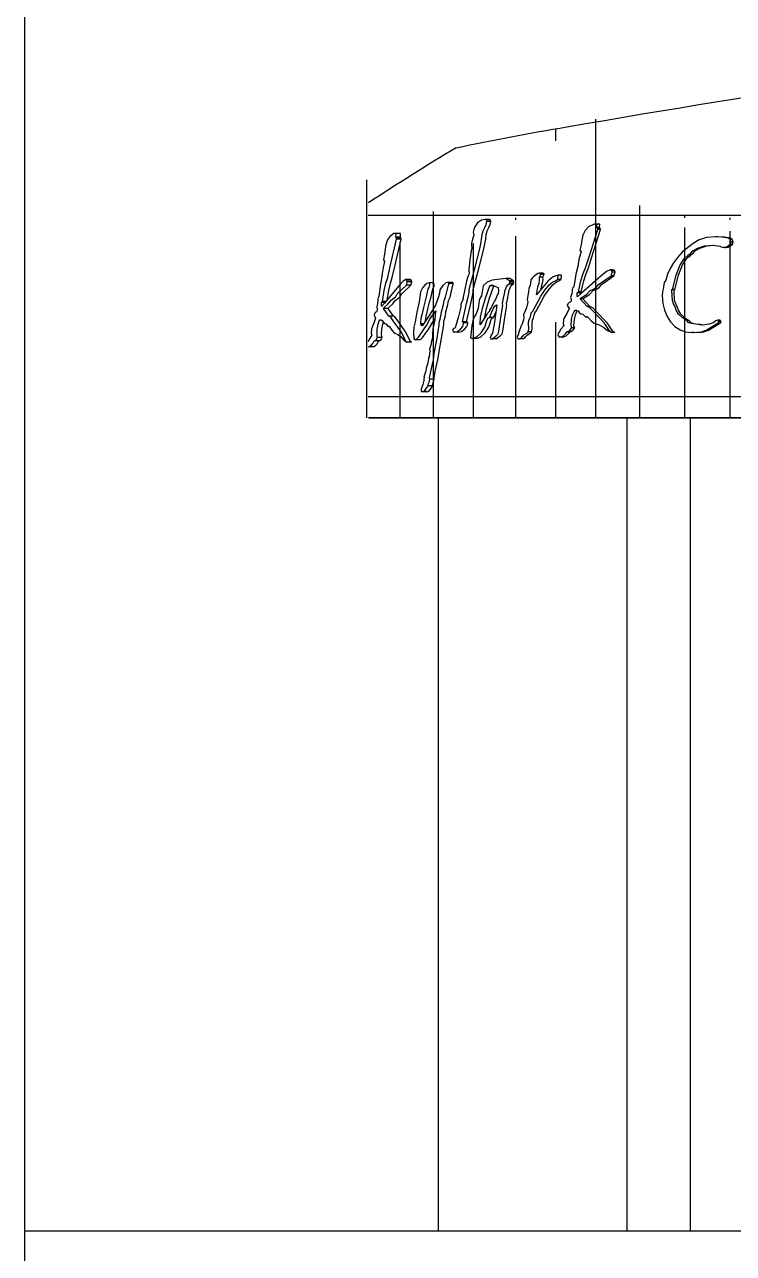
# Model space of a CAD drawing. Header units: centimetres. Extents: x -678439 to 71514, y -426864 to 8594.
# Drawn here: x 59652.6 to 59870.5, y 6673.2 to 7050.9 of the extents above; entities that cross this region are included whole.
import ezdxf

# ---------------------------------------------------------------- set-up
doc = ezdxf.new("R2010")
doc.units = ezdxf.units.CM
doc.header["$LTSCALE"] = 0.01
doc.header["$MEASUREMENT"] = 0
doc.layers.get('0').update_dxf_attribs({"lineweight": 0})
for name, color, linetype in [('V-0_Elevation_015', 103, 'Continuous'), ('V-0_Hatch', 16, 'Continuous'), ('V-2_Column', 160, 'Continuous'), ('V-2_Wall', 4, 'Continuous')]:
    doc.layers.add(name, color=color, linetype=linetype)

# ---------------------------------------------------------------- blocks, each defined once
blk = doc.blocks.new('SC Mall Cross Section$0$Skylark Cafe')
for p, q in [((-1.458, 0.859), (-1.467, 0.837)), ((-1.433, 0.895), (-1.458, 0.859)), ((-1.399, 0.917), (-1.433, 0.895)), ((-1.368, 0.924), (-1.399, 0.917)), ((-1.385, 0.826), (-1.373, 0.854)), ((-1.373, 0.854), (-1.36, 0.88)), ((-1.358, 0.919), (-1.368, 0.924)), ((-1.333, 0.924), (-1.368, 0.924)), ((-1.36, 0.88), (-1.354, 0.905)), ((-1.354, 0.905), (-1.358, 0.919)), ((-1.323, 0.919), (-1.358, 0.919)), ((-1.333, 0.924), (-1.354, 0.919)), ((-1.32, 0.905), (-1.354, 0.905)), ((-1.351, 0.826), (-1.338, 0.854)), ((-1.338, 0.854), (-1.325, 0.88)), ((-1.323, 0.919), (-1.333, 0.924)), ((-1.325, 0.88), (-1.32, 0.905)), ((-1.32, 0.905), (-1.323, 0.919)), ((-0.487, 0.86), (-0.516, 0.83)), ((-0.439, 0.884), (-0.487, 0.86)), ((-0.414, 0.884), (-0.439, 0.884)), ((-0.417, 0.854), (-0.414, 0.884)), ((-0.411, 0.848), (-0.417, 0.854)), ((-0.392, 0.854), (-0.417, 0.854)), ((-0.389, 0.884), (-0.414, 0.884)), ((-0.408, 0.837), (-0.411, 0.848)), ((-0.386, 0.848), (-0.411, 0.848)), ((-0.392, 0.854), (-0.389, 0.884)), ((-0.386, 0.848), (-0.392, 0.854)), ((-0.383, 0.837), (-0.386, 0.848)), ((-2.204, 0.748), (-2.218, 0.707)), ((-2.183, 0.779), (-2.204, 0.748)), ((-2.148, 0.803), (-2.183, 0.779)), ((-2.18, 0.523), (-2.125, 0.756)), ((-2.129, 0.803), (-2.148, 0.803)), ((-2.141, 0.523), (-2.086, 0.756)), ((-2.132, 0.773), (-2.129, 0.803)), ((-2.127, 0.767), (-2.132, 0.773)), ((-2.093, 0.773), (-2.132, 0.773)), ((-2.091, 0.803), (-2.129, 0.803)), ((-2.125, 0.756), (-2.127, 0.767)), ((-2.088, 0.767), (-2.127, 0.767)), ((-2.086, 0.756), (-2.125, 0.756)), ((-2.093, 0.773), (-2.091, 0.803)), ((-2.088, 0.767), (-2.093, 0.773)), ((-2.086, 0.756), (-2.088, 0.767)), ((-1.478, 0.756), (-1.486, 0.717)), ((-1.467, 0.789), (-1.478, 0.756)), ((-1.467, 0.837), (-1.47, 0.814)), ((-1.47, 0.814), (-1.467, 0.789)), ((-1.406, 0.716), (-1.399, 0.756)), ((-1.399, 0.756), (-1.394, 0.795)), ((-1.394, 0.795), (-1.385, 0.826)), ((-1.371, 0.716), (-1.364, 0.756)), ((-1.364, 0.756), (-1.359, 0.795)), ((-1.359, 0.795), (-1.351, 0.826)), ((-0.534, 0.789), (-0.546, 0.733)), ((-0.516, 0.83), (-0.534, 0.789)), ((-0.482, 0.605), (-0.408, 0.837)), ((-0.457, 0.605), (-0.383, 0.837)), ((-0.383, 0.837), (-0.408, 0.837)), ((0.459, 0.748), (0.406, 0.717)), ((0.521, 0.768), (0.459, 0.748)), ((0.599, 0.775), (0.521, 0.768)), ((0.618, 0.775), (0.599, 0.775)), ((0.653, 0.773), (0.599, 0.775)), ((0.618, 0.775), (0.614, 0.774)), ((0.672, 0.773), (0.618, 0.775)), ((0.655, 0.773), (0.653, 0.773)), ((0.705, 0.763), (0.655, 0.773)), ((0.672, 0.773), (0.655, 0.773)), ((0.674, 0.773), (0.672, 0.773)), ((0.725, 0.763), (0.674, 0.773)), ((0.722, 0.751), (0.705, 0.763)), ((0.728, 0.731), (0.722, 0.751)), ((0.741, 0.751), (0.722, 0.751)), ((0.741, 0.751), (0.725, 0.763)), ((0.748, 0.731), (0.741, 0.751)), ((-2.226, 0.64), (-2.23, 0.614)), ((-2.218, 0.707), (-2.226, 0.651)), ((-2.226, 0.651), (-2.226, 0.64)), ((-1.489, 0.655), (-1.501, 0.575)), ((-1.482, 0.676), (-1.489, 0.655)), ((-1.486, 0.717), (-1.486, 0.707)), ((-1.486, 0.707), (-1.482, 0.676)), ((-1.453, 0.516), (-1.418, 0.66)), ((-1.419, 0.516), (-1.384, 0.66)), ((-1.418, 0.66), (-1.406, 0.716)), ((-1.384, 0.66), (-1.371, 0.716)), ((-0.55, 0.646), (-0.566, 0.594)), ((-0.551, 0.695), (-0.56, 0.662)), ((-0.56, 0.662), (-0.55, 0.646)), ((-0.546, 0.721), (-0.551, 0.695)), ((-0.546, 0.733), (-0.546, 0.721)), ((0.314, 0.643), (0.274, 0.599)), ((0.358, 0.682), (0.314, 0.643)), ((0.406, 0.717), (0.358, 0.682)), ((0.368, 0.622), (0.385, 0.632)), ((0.385, 0.632), (0.403, 0.655)), ((0.387, 0.622), (0.405, 0.632)), ((0.403, 0.655), (0.445, 0.679)), ((0.405, 0.632), (0.423, 0.655)), ((0.423, 0.655), (0.464, 0.679)), ((0.445, 0.679), (0.504, 0.697)), ((0.464, 0.679), (0.524, 0.697)), ((0.504, 0.697), (0.577, 0.704)), ((0.524, 0.697), (0.584, 0.703)), ((0.577, 0.704), (0.636, 0.694)), ((0.636, 0.694), (0.656, 0.687)), ((0.656, 0.687), (0.669, 0.683)), ((0.669, 0.683), (0.687, 0.686)), ((0.688, 0.683), (0.669, 0.683)), ((0.681, 0.685), (0.688, 0.683)), ((0.687, 0.686), (0.706, 0.697)), ((0.688, 0.683), (0.706, 0.686)), ((0.706, 0.697), (0.722, 0.712)), ((0.706, 0.686), (0.726, 0.697)), ((0.722, 0.712), (0.728, 0.731)), ((0.742, 0.712), (0.722, 0.712)), ((0.726, 0.697), (0.742, 0.712)), ((0.748, 0.731), (0.728, 0.731)), ((0.742, 0.712), (0.748, 0.731)), ((-2.229, 0.564), (-2.241, 0.513)), ((-2.23, 0.614), (-2.236, 0.58)), ((-2.236, 0.58), (-2.229, 0.564)), ((-1.501, 0.575), (-1.509, 0.497)), ((-0.574, 0.534), (-0.595, 0.456)), ((-0.566, 0.594), (-0.575, 0.544)), ((-0.575, 0.544), (-0.574, 0.534)), ((-0.511, 0.511), (-0.482, 0.605)), ((-0.486, 0.511), (-0.457, 0.605)), ((0.239, 0.552), (0.21, 0.504)), ((0.274, 0.599), (0.239, 0.552)), ((0.262, 0.447), (0.297, 0.535)), ((0.281, 0.447), (0.316, 0.535)), ((0.297, 0.535), (0.329, 0.587)), ((0.316, 0.535), (0.349, 0.587)), ((0.329, 0.587), (0.342, 0.6)), ((0.342, 0.6), (0.353, 0.605)), ((0.349, 0.587), (0.362, 0.6)), ((0.353, 0.605), (0.355, 0.605)), ((0.355, 0.605), (0.368, 0.622)), ((0.375, 0.605), (0.355, 0.605)), ((0.362, 0.6), (0.373, 0.605)), ((0.375, 0.605), (0.387, 0.622)), ((-2.247, 0.453), (-2.263, 0.375)), ((-2.241, 0.513), (-2.248, 0.462)), ((-2.248, 0.462), (-2.247, 0.453)), ((-2.216, 0.38), (-2.201, 0.429)), ((-2.201, 0.429), (-2.18, 0.523)), ((-2.177, 0.38), (-2.162, 0.429)), ((-2.162, 0.429), (-2.141, 0.523)), ((-1.518, 0.437), (-1.529, 0.396)), ((-1.506, 0.458), (-1.518, 0.437)), ((-1.509, 0.497), (-1.506, 0.458)), ((-1.505, 0.325), (-1.453, 0.516)), ((-1.471, 0.325), (-1.419, 0.516)), ((-1.192, 0.42), (-1.308, 0.406)), ((-1.158, 0.42), (-1.192, 0.42)), ((-1.17, 0.406), (-1.192, 0.42)), ((-1.158, 0.42), (-1.186, 0.416)), ((-1.135, 0.406), (-1.158, 0.42)), ((-0.969, 0.423), (-0.978, 0.407)), ((-0.957, 0.433), (-0.969, 0.423)), ((-0.931, 0.454), (-0.957, 0.433)), ((-0.92, 0.463), (-0.931, 0.454)), ((-0.907, 0.466), (-0.92, 0.463)), ((-0.899, 0.463), (-0.907, 0.466)), ((-0.877, 0.466), (-0.907, 0.466)), ((-0.906, 0.43), (-0.895, 0.452)), ((-0.905, 0.409), (-0.906, 0.43)), ((-0.877, 0.43), (-0.906, 0.43)), ((-0.895, 0.452), (-0.899, 0.463)), ((-0.869, 0.463), (-0.899, 0.463)), ((-0.865, 0.452), (-0.895, 0.452)), ((-0.877, 0.466), (-0.889, 0.463)), ((-0.869, 0.463), (-0.877, 0.466)), ((-0.877, 0.43), (-0.865, 0.452)), ((-0.875, 0.409), (-0.877, 0.43)), ((-0.865, 0.452), (-0.869, 0.463)), ((-0.789, 0.433), (-0.831, 0.398)), ((-0.747, 0.448), (-0.789, 0.433)), ((-0.751, 0.411), (-0.746, 0.43)), ((-0.746, 0.434), (-0.747, 0.448)), ((-0.717, 0.448), (-0.747, 0.448)), ((-0.746, 0.43), (-0.746, 0.434)), ((-0.722, 0.411), (-0.716, 0.43)), ((-0.716, 0.434), (-0.717, 0.448)), ((-0.716, 0.43), (-0.716, 0.434)), ((-0.595, 0.456), (-0.613, 0.347)), ((-0.551, 0.398), (-0.532, 0.461)), ((-0.382, 0.438), (-0.548, 0.291)), ((-0.532, 0.461), (-0.511, 0.511)), ((-0.527, 0.398), (-0.507, 0.461)), ((-0.507, 0.461), (-0.486, 0.511)), ((-0.401, 0.369), (-0.294, 0.443)), ((-0.333, 0.479), (-0.382, 0.438)), ((-0.376, 0.369), (-0.269, 0.443)), ((-0.302, 0.493), (-0.333, 0.479)), ((-0.289, 0.488), (-0.302, 0.493)), ((-0.277, 0.493), (-0.302, 0.493)), ((-0.294, 0.443), (-0.284, 0.473)), ((-0.269, 0.443), (-0.294, 0.443)), ((-0.284, 0.473), (-0.289, 0.488)), ((-0.264, 0.488), (-0.289, 0.488)), ((-0.259, 0.473), (-0.284, 0.473)), ((-0.277, 0.493), (-0.264, 0.488)), ((-0.269, 0.443), (-0.259, 0.473)), ((-0.259, 0.473), (-0.264, 0.488)), ((0.188, 0.456), (0.173, 0.406)), ((0.21, 0.504), (0.188, 0.456)), ((0.23, 0.325), (0.262, 0.447)), ((0.25, 0.325), (0.281, 0.447)), ((-2.263, 0.375), (-2.276, 0.266)), ((-2.246, 0.223), (-2.23, 0.317)), ((-2.23, 0.317), (-2.216, 0.38)), ((-2.106, 0.356), (-2.228, 0.209)), ((-2.206, 0.236), (-2.192, 0.317)), ((-2.192, 0.317), (-2.177, 0.38)), ((-2.12, 0.287), (-2.041, 0.362)), ((-2.07, 0.397), (-2.106, 0.356)), ((-2.081, 0.287), (-2.003, 0.362)), ((-2.047, 0.412), (-2.07, 0.397)), ((-2.037, 0.406), (-2.047, 0.412)), ((-2.008, 0.412), (-2.047, 0.412)), ((-2.041, 0.362), (-2.034, 0.392)), ((-2.003, 0.362), (-2.041, 0.362)), ((-2.034, 0.392), (-2.037, 0.406)), ((-1.999, 0.406), (-2.037, 0.406)), ((-1.995, 0.392), (-2.034, 0.392)), ((-2.008, 0.412), (-2.017, 0.406)), ((-1.999, 0.406), (-2.008, 0.412)), ((-2.003, 0.362), (-1.995, 0.392)), ((-1.995, 0.392), (-1.999, 0.406)), ((-1.904, 0.339), (-1.921, 0.306)), ((-1.885, 0.362), (-1.904, 0.339)), ((-1.866, 0.376), (-1.885, 0.362)), ((-1.846, 0.381), (-1.866, 0.376)), ((-1.861, 0.305), (-1.855, 0.329)), ((-1.855, 0.329), (-1.848, 0.343)), ((-1.848, 0.343), (-1.843, 0.355)), ((-1.844, 0.381), (-1.846, 0.381)), ((-1.841, 0.366), (-1.844, 0.381)), ((-1.806, 0.381), (-1.844, 0.381)), ((-1.843, 0.355), (-1.841, 0.366)), ((-1.822, 0.305), (-1.817, 0.329)), ((-1.817, 0.329), (-1.81, 0.343)), ((-1.81, 0.343), (-1.804, 0.355)), ((-1.803, 0.366), (-1.806, 0.381)), ((-1.804, 0.355), (-1.803, 0.366)), ((-1.757, 0.321), (-1.759, 0.293)), ((-1.729, 0.359), (-1.757, 0.322)), ((-1.757, 0.322), (-1.757, 0.321)), ((-1.706, 0.381), (-1.729, 0.359)), ((-1.708, 0.259), (-1.682, 0.361)), ((-1.69, 0.386), (-1.706, 0.381)), ((-1.683, 0.384), (-1.69, 0.386)), ((-1.652, 0.386), (-1.69, 0.386)), ((-1.679, 0.376), (-1.683, 0.384)), ((-1.644, 0.384), (-1.683, 0.384)), ((-1.682, 0.361), (-1.68, 0.371)), ((-1.68, 0.371), (-1.679, 0.376)), ((-1.641, 0.376), (-1.679, 0.376)), ((-1.667, 0.381), (-1.678, 0.371)), ((-1.669, 0.259), (-1.644, 0.361)), ((-1.652, 0.386), (-1.667, 0.381)), ((-1.644, 0.384), (-1.652, 0.386)), ((-1.641, 0.376), (-1.644, 0.384)), ((-1.644, 0.361), (-1.642, 0.371)), ((-1.642, 0.371), (-1.641, 0.376)), ((-1.529, 0.396), (-1.558, 0.259)), ((-1.505, 0.31), (-1.505, 0.325)), ((-1.471, 0.31), (-1.471, 0.325)), ((-1.385, 0.358), (-1.394, 0.306)), ((-1.352, 0.389), (-1.385, 0.358)), ((-1.366, 0.251), (-1.33, 0.356)), ((-1.308, 0.406), (-1.352, 0.389)), ((-1.332, 0.251), (-1.295, 0.356)), ((-1.33, 0.356), (-1.311, 0.364)), ((-1.295, 0.356), (-1.33, 0.356)), ((-1.311, 0.364), (-1.285, 0.354)), ((-1.295, 0.356), (-1.293, 0.357)), ((-1.285, 0.354), (-1.259, 0.341)), ((-1.259, 0.341), (-1.256, 0.312)), ((-1.205, 0.288), (-1.197, 0.321)), ((-1.197, 0.321), (-1.188, 0.347)), ((-1.188, 0.347), (-1.176, 0.364)), ((-1.176, 0.364), (-1.162, 0.374)), ((-1.162, 0.399), (-1.17, 0.406)), ((-1.17, 0.288), (-1.163, 0.321)), ((-1.163, 0.321), (-1.153, 0.347)), ((-1.159, 0.387), (-1.162, 0.399)), ((-1.127, 0.399), (-1.162, 0.399)), ((-1.162, 0.374), (-1.159, 0.387)), ((-1.127, 0.374), (-1.162, 0.374)), ((-1.124, 0.387), (-1.159, 0.387)), ((-1.153, 0.347), (-1.141, 0.364)), ((-1.141, 0.364), (-1.127, 0.374)), ((-1.127, 0.399), (-1.135, 0.406)), ((-1.124, 0.387), (-1.127, 0.399)), ((-1.127, 0.374), (-1.124, 0.387)), ((-0.995, 0.335), (-0.999, 0.305)), ((-0.986, 0.36), (-0.995, 0.335)), ((-0.978, 0.407), (-0.986, 0.36)), ((-0.831, 0.398), (-0.932, 0.28)), ((-0.932, 0.28), (-0.918, 0.348)), ((-0.918, 0.348), (-0.908, 0.378)), ((-0.908, 0.378), (-0.905, 0.409)), ((-0.894, 0.267), (-0.859, 0.319)), ((-0.892, 0.327), (-0.888, 0.348)), ((-0.888, 0.348), (-0.878, 0.378)), ((-0.878, 0.378), (-0.875, 0.409)), ((-0.865, 0.267), (-0.829, 0.319)), ((-0.859, 0.319), (-0.822, 0.364)), ((-0.829, 0.319), (-0.792, 0.364)), ((-0.822, 0.364), (-0.793, 0.387)), ((-0.793, 0.387), (-0.769, 0.399)), ((-0.792, 0.364), (-0.763, 0.387)), ((-0.769, 0.399), (-0.751, 0.411)), ((-0.763, 0.387), (-0.739, 0.399)), ((-0.722, 0.411), (-0.751, 0.411)), ((-0.739, 0.399), (-0.722, 0.411)), ((-0.623, 0.337), (-0.626, 0.325)), ((-0.626, 0.325), (-0.626, 0.312)), ((-0.613, 0.347), (-0.623, 0.337)), ((-0.573, 0.304), (-0.551, 0.398)), ((-0.548, 0.304), (-0.527, 0.398)), ((-0.504, 0.284), (-0.472, 0.316)), ((-0.479, 0.284), (-0.447, 0.316)), ((-0.472, 0.316), (-0.439, 0.331)), ((-0.447, 0.316), (-0.414, 0.331)), ((-0.439, 0.331), (-0.419, 0.346)), ((-0.419, 0.346), (-0.401, 0.369)), ((-0.414, 0.331), (-0.394, 0.346)), ((-0.394, 0.346), (-0.376, 0.369)), ((0.154, 0.342), (0.145, 0.308)), ((0.159, 0.386), (0.154, 0.349)), ((0.154, 0.349), (0.154, 0.342)), ((0.173, 0.406), (0.159, 0.386)), ((0.222, 0.322), (0.23, 0.325)), ((0.224, 0.318), (0.222, 0.322)), ((0.241, 0.322), (0.222, 0.322)), ((0.23, 0.232), (0.224, 0.318)), ((0.25, 0.325), (0.23, 0.325)), ((0.241, 0.322), (0.25, 0.325)), ((0.244, 0.318), (0.241, 0.322)), ((0.249, 0.232), (0.244, 0.318)), ((-2.285, 0.23), (-2.288, 0.207)), ((-2.283, 0.255), (-2.285, 0.244)), ((-2.285, 0.244), (-2.285, 0.23)), ((-2.276, 0.266), (-2.283, 0.255)), ((-2.255, 0.204), (-2.253, 0.215)), ((-2.253, 0.215), (-2.246, 0.223)), ((-2.223, 0.215), (-2.253, 0.215)), ((-2.248, 0.221), (-2.248, 0.215)), ((-2.217, 0.223), (-2.246, 0.223)), ((-2.196, 0.202), (-2.172, 0.234)), ((-2.172, 0.234), (-2.148, 0.25)), ((-2.157, 0.202), (-2.134, 0.234)), ((-2.148, 0.25), (-2.133, 0.265)), ((-2.134, 0.234), (-2.109, 0.25)), ((-2.133, 0.265), (-2.12, 0.287)), ((-2.109, 0.25), (-2.095, 0.265)), ((-2.095, 0.265), (-2.081, 0.287)), ((-1.933, 0.22), (-1.951, 0.132)), ((-1.921, 0.306), (-1.933, 0.22)), ((-1.894, 0.173), (-1.882, 0.218)), ((-1.882, 0.218), (-1.869, 0.263)), ((-1.869, 0.263), (-1.861, 0.305)), ((-1.856, 0.173), (-1.843, 0.218)), ((-1.843, 0.218), (-1.83, 0.263)), ((-1.83, 0.263), (-1.822, 0.305)), ((-1.766, 0.263), (-1.794, 0.192)), ((-1.759, 0.293), (-1.766, 0.263)), ((-1.726, 0.198), (-1.719, 0.231)), ((-1.719, 0.231), (-1.708, 0.259)), ((-1.688, 0.198), (-1.681, 0.231)), ((-1.681, 0.231), (-1.669, 0.259)), ((-1.563, 0.232), (-1.577, 0.199)), ((-1.557, 0.25), (-1.563, 0.232)), ((-1.558, 0.259), (-1.557, 0.25)), ((-1.527, 0.205), (-1.513, 0.261)), ((-1.513, 0.261), (-1.506, 0.301)), ((-1.506, 0.301), (-1.505, 0.31)), ((-1.492, 0.205), (-1.479, 0.261)), ((-1.479, 0.261), (-1.472, 0.301)), ((-1.472, 0.301), (-1.471, 0.31)), ((-1.419, 0.231), (-1.43, 0.164)), ((-1.412, 0.254), (-1.419, 0.231)), ((-1.4, 0.271), (-1.412, 0.254)), ((-1.394, 0.306), (-1.4, 0.271)), ((-1.392, 0.162), (-1.366, 0.251)), ((-1.358, 0.162), (-1.332, 0.251)), ((-1.281, 0.239), (-1.306, 0.193)), ((-1.267, 0.276), (-1.281, 0.239)), ((-1.259, 0.291), (-1.267, 0.276)), ((-1.256, 0.312), (-1.259, 0.291)), ((-1.22, 0.204), (-1.214, 0.241)), ((-1.214, 0.241), (-1.205, 0.288)), ((-1.186, 0.204), (-1.179, 0.241)), ((-1.179, 0.241), (-1.17, 0.288)), ((-1.006, 0.216), (-1.016, 0.168)), ((-0.999, 0.305), (-1.009, 0.24)), ((-1.009, 0.24), (-1.006, 0.216)), ((-0.963, 0.14), (-0.894, 0.267)), ((-0.933, 0.14), (-0.865, 0.267)), ((-0.655, 0.212), (-0.664, 0.203)), ((-0.644, 0.217), (-0.655, 0.212)), ((-0.636, 0.227), (-0.644, 0.217)), ((-0.629, 0.288), (-0.639, 0.259)), ((-0.639, 0.259), (-0.635, 0.239)), ((-0.635, 0.239), (-0.636, 0.227)), ((-0.626, 0.312), (-0.629, 0.288)), ((-0.584, 0.285), (-0.582, 0.296)), ((-0.582, 0.265), (-0.584, 0.285)), ((-0.582, 0.296), (-0.573, 0.304)), ((-0.557, 0.296), (-0.582, 0.296)), ((-0.581, 0.264), (-0.582, 0.265)), ((-0.579, 0.265), (-0.582, 0.265)), ((-0.548, 0.291), (-0.581, 0.264)), ((-0.548, 0.304), (-0.573, 0.304)), ((-0.559, 0.285), (-0.557, 0.296)), ((-0.559, 0.281), (-0.559, 0.285)), ((-0.559, 0.245), (-0.555, 0.251)), ((-0.499, 0.18), (-0.559, 0.245)), ((-0.534, 0.245), (-0.559, 0.245)), ((-0.557, 0.296), (-0.548, 0.304)), ((-0.555, 0.251), (-0.504, 0.284)), ((-0.534, 0.245), (-0.53, 0.251)), ((-0.474, 0.18), (-0.534, 0.245)), ((-0.53, 0.251), (-0.479, 0.284)), ((0.145, 0.308), (0.142, 0.271)), ((0.142, 0.271), (0.147, 0.207)), ((0.238, 0.204), (0.23, 0.232)), ((0.258, 0.204), (0.249, 0.232)), ((-2.313, 0.121), (-2.316, 0.106)), ((-2.316, 0.106), (-2.305, 0.08)), ((-2.306, 0.13), (-2.313, 0.121)), ((-2.298, 0.136), (-2.306, 0.13)), ((-2.292, 0.146), (-2.298, 0.136)), ((-2.288, 0.207), (-2.295, 0.177)), ((-2.295, 0.177), (-2.292, 0.157)), ((-2.292, 0.157), (-2.292, 0.146)), ((-2.253, 0.183), (-2.255, 0.204)), ((-2.252, 0.182), (-2.253, 0.183)), ((-2.251, 0.183), (-2.253, 0.183)), ((-2.228, 0.209), (-2.252, 0.182)), ((-2.236, 0.163), (-2.233, 0.17)), ((-2.192, 0.098), (-2.236, 0.163)), ((-2.198, 0.163), (-2.236, 0.163)), ((-2.233, 0.17), (-2.196, 0.202)), ((-2.198, 0.163), (-2.195, 0.17)), ((-2.153, 0.098), (-2.198, 0.163)), ((-2.195, 0.17), (-2.157, 0.202)), ((-1.951, 0.132), (-1.966, 0.05)), ((-1.914, 0.084), (-1.905, 0.121)), ((-1.905, 0.121), (-1.894, 0.173)), ((-1.84, 0.111), (-1.905, 0.018)), ((-1.876, 0.084), (-1.866, 0.121)), ((-1.866, 0.121), (-1.856, 0.173)), ((-1.794, 0.192), (-1.84, 0.111)), ((-1.84, 0.071), (-1.791, 0.144)), ((-1.796, 0.11), (-1.799, 0.068)), ((-1.791, 0.138), (-1.796, 0.117)), ((-1.796, 0.117), (-1.796, 0.11)), ((-1.791, 0.144), (-1.791, 0.138)), ((-1.754, 0.073), (-1.745, 0.115)), ((-1.746, 0.124), (-1.726, 0.198)), ((-1.745, 0.115), (-1.746, 0.124)), ((-1.715, 0.073), (-1.706, 0.115)), ((-1.707, 0.124), (-1.688, 0.198)), ((-1.706, 0.115), (-1.707, 0.124)), ((-1.577, 0.174), (-1.597, 0.095)), ((-1.577, 0.199), (-1.577, 0.19)), ((-1.577, 0.19), (-1.577, 0.18)), ((-1.577, 0.18), (-1.577, 0.174)), ((-1.563, 0.049), (-1.527, 0.205)), ((-1.529, 0.049), (-1.492, 0.205)), ((-1.452, 0.106), (-1.463, 0.091)), ((-1.443, 0.125), (-1.452, 0.106)), ((-1.43, 0.164), (-1.443, 0.125)), ((-1.408, 0.088), (-1.392, 0.162)), ((-1.373, 0.088), (-1.358, 0.162)), ((-1.354, 0.115), (-1.372, 0.085)), ((-1.333, 0.14), (-1.354, 0.115)), ((-1.318, 0.17), (-1.333, 0.152)), ((-1.333, 0.152), (-1.333, 0.14)), ((-1.331, 0.086), (-1.301, 0.16)), ((-1.306, 0.193), (-1.318, 0.17)), ((-1.301, 0.16), (-1.287, 0.182)), ((-1.297, 0.086), (-1.276, 0.138)), ((-1.268, 0.191), (-1.292, 0.028)), ((-1.287, 0.182), (-1.271, 0.194)), ((-1.271, 0.194), (-1.268, 0.191)), ((-1.239, 0.066), (-1.219, 0.191)), ((-1.219, 0.191), (-1.22, 0.204)), ((-1.204, 0.066), (-1.184, 0.191)), ((-1.184, 0.191), (-1.186, 0.204)), ((-1.016, 0.168), (-1.043, 0.108)), ((-1.043, 0.108), (-1.04, 0.09)), ((-0.98, 0.105), (-0.975, 0.125)), ((-0.975, 0.125), (-0.963, 0.14)), ((-0.95, 0.105), (-0.945, 0.125)), ((-0.945, 0.125), (-0.933, 0.14)), ((-0.668, 0.126), (-0.701, 0.071)), ((-0.664, 0.203), (-0.668, 0.188)), ((-0.668, 0.188), (-0.653, 0.162)), ((-0.653, 0.162), (-0.668, 0.126)), ((-0.632, 0.07), (-0.622, 0.11)), ((-0.622, 0.11), (-0.61, 0.138)), ((-0.61, 0.138), (-0.601, 0.148)), ((-0.607, 0.07), (-0.597, 0.11)), ((-0.601, 0.148), (-0.598, 0.145)), ((-0.598, 0.145), (-0.588, 0.146)), ((-0.585, 0.145), (-0.598, 0.145)), ((-0.597, 0.11), (-0.585, 0.138)), ((-0.588, 0.146), (-0.576, 0.142)), ((-0.585, 0.138), (-0.58, 0.144)), ((-0.576, 0.142), (-0.565, 0.13)), ((-0.565, 0.13), (-0.552, 0.118)), ((-0.552, 0.118), (-0.535, 0.114)), ((-0.535, 0.114), (-0.512, 0.092)), ((-0.535, 0.114), (-0.535, 0.114)), ((-0.496, 0.18), (-0.499, 0.18)), ((-0.475, 0.17), (-0.496, 0.18)), ((-0.474, 0.18), (-0.496, 0.18)), ((-0.448, 0.141), (-0.475, 0.17)), ((-0.471, 0.18), (-0.474, 0.18)), ((-0.471, 0.18), (-0.45, 0.17)), ((-0.423, 0.141), (-0.45, 0.17)), ((-0.353, 0.042), (-0.448, 0.141)), ((-0.328, 0.042), (-0.423, 0.141)), ((0.147, 0.207), (0.161, 0.149)), ((0.161, 0.149), (0.184, 0.096)), ((0.25, 0.186), (0.238, 0.204)), ((0.261, 0.149), (0.25, 0.186)), ((0.269, 0.186), (0.258, 0.204)), ((0.283, 0.115), (0.261, 0.149)), ((0.281, 0.149), (0.269, 0.186)), ((0.302, 0.115), (0.281, 0.149)), ((0.314, 0.085), (0.283, 0.115)), ((0.302, 0.115), (0.334, 0.085)), ((-2.316, 0.045), (-2.34, -0.011)), ((-2.305, 0.08), (-2.316, 0.045)), ((-2.29, -0.012), (-2.282, 0.029)), ((-2.282, 0.029), (-2.274, 0.057)), ((-2.274, 0.057), (-2.267, 0.066)), ((-2.267, 0.066), (-2.265, 0.064)), ((-2.265, 0.064), (-2.257, 0.065)), ((-2.255, 0.064), (-2.265, 0.064)), ((-2.257, 0.065), (-2.248, 0.06)), ((-2.251, -0.012), (-2.244, 0.029)), ((-2.248, 0.06), (-2.24, 0.049)), ((-2.244, 0.029), (-2.238, 0.046)), ((-2.24, 0.049), (-2.231, 0.037)), ((-2.231, 0.037), (-2.219, 0.032)), ((-2.219, 0.032), (-2.218, 0.032)), ((-2.218, 0.032), (-2.201, 0.011)), ((-2.201, 0.011), (-2.195, 0.009)), ((-2.195, 0.009), (-2.19, 0.011)), ((-2.189, 0.009), (-2.195, 0.009)), ((-2.189, 0.098), (-2.192, 0.098)), ((-2.19, 0.011), (-2.166, -0.023)), ((-2.174, 0.089), (-2.189, 0.098)), ((-2.153, 0.098), (-2.189, 0.098)), ((-2.154, 0.059), (-2.174, 0.089)), ((-2.084, -0.039), (-2.154, 0.059)), ((-2.151, 0.098), (-2.153, 0.098)), ((-2.136, 0.089), (-2.151, 0.098)), ((-2.116, 0.059), (-2.136, 0.089)), ((-2.046, -0.039), (-2.116, 0.059)), ((-1.977, 0.003), (-1.98, -0.044)), ((-1.966, 0.05), (-1.977, 0.003)), ((-1.919, 0.031), (-1.914, 0.084)), ((-1.916, 0.02), (-1.919, 0.031)), ((-1.896, 0.031), (-1.919, 0.031)), ((-1.91, 0.015), (-1.916, 0.02)), ((-1.903, 0.02), (-1.916, 0.02)), ((-1.905, 0.018), (-1.91, 0.015)), ((-1.896, -0.018), (-1.871, 0.017)), ((-1.878, 0.056), (-1.876, 0.084)), ((-1.871, 0.017), (-1.84, 0.071)), ((-1.857, -0.018), (-1.833, 0.017)), ((-1.833, 0.017), (-1.801, 0.071)), ((-1.807, 0.027), (-1.816, -0.014)), ((-1.799, 0.068), (-1.807, 0.027)), ((-1.801, 0.071), (-1.799, 0.075)), ((-1.78, -0.09), (-1.761, 0.025)), ((-1.762, 0.036), (-1.76, 0.055)), ((-1.761, 0.025), (-1.762, 0.036)), ((-1.76, 0.055), (-1.754, 0.073)), ((-1.742, -0.09), (-1.722, 0.025)), ((-1.723, 0.036), (-1.721, 0.055)), ((-1.722, 0.025), (-1.723, 0.036)), ((-1.721, 0.055), (-1.715, 0.073)), ((-1.597, 0.095), (-1.626, -0.001)), ((-1.579, -0.014), (-1.56, 0.008)), ((-1.553, 0.041), (-1.563, 0.049)), ((-1.529, 0.049), (-1.563, 0.049)), ((-1.56, 0.008), (-1.553, 0.032)), ((-1.553, 0.032), (-1.553, 0.041)), ((-1.518, 0.041), (-1.553, 0.041)), ((-1.545, -0.014), (-1.525, 0.008)), ((-1.518, 0.041), (-1.529, 0.049)), ((-1.525, 0.008), (-1.518, 0.032)), ((-1.518, 0.032), (-1.518, 0.041)), ((-1.483, 0.018), (-1.495, -0.088)), ((-1.474, 0.059), (-1.483, 0.018)), ((-1.463, 0.091), (-1.474, 0.059)), ((-1.412, 0.03), (-1.408, 0.088)), ((-1.372, 0.085), (-1.412, 0.025)), ((-1.412, 0.025), (-1.412, 0.03)), ((-1.404, -0.046), (-1.372, 0.005)), ((-1.374, 0.082), (-1.373, 0.088)), ((-1.372, 0.005), (-1.352, 0.068)), ((-1.369, -0.046), (-1.338, 0.005)), ((-1.352, 0.068), (-1.343, 0.08)), ((-1.343, 0.08), (-1.331, 0.086)), ((-1.338, 0.005), (-1.318, 0.068)), ((-1.297, 0.086), (-1.331, 0.086)), ((-1.318, 0.068), (-1.309, 0.08)), ((-1.309, 0.08), (-1.297, 0.086)), ((-1.292, 0.028), (-1.307, -0.047)), ((-1.251, -0.031), (-1.239, 0.066)), ((-1.217, -0.031), (-1.204, 0.066)), ((-1.064, 0.01), (-1.081, -0.039)), ((-1.052, 0.033), (-1.064, 0.01)), ((-1.043, 0.065), (-1.052, 0.033)), ((-1.04, 0.09), (-1.043, 0.065)), ((-0.998, 0.037), (-0.996, 0.063)), ((-0.997, -0.011), (-0.998, 0.037)), ((-0.996, 0.063), (-0.984, 0.083)), ((-0.984, 0.083), (-0.98, 0.105)), ((-0.968, 0.037), (-0.966, 0.063)), ((-0.967, -0.011), (-0.968, 0.037)), ((-0.966, 0.063), (-0.955, 0.083)), ((-0.955, 0.083), (-0.95, 0.105)), ((-0.697, 0.015), (-0.722, -0.014)), ((-0.701, 0.065), (-0.704, 0.034)), ((-0.704, 0.034), (-0.697, 0.015)), ((-0.701, 0.071), (-0.701, 0.065)), ((-0.636, 0.021), (-0.632, 0.07)), ((-0.633, 0.006), (-0.636, 0.021)), ((-0.628, -0.002), (-0.633, 0.006)), ((-0.611, 0.021), (-0.607, 0.07)), ((-0.608, 0.006), (-0.611, 0.021)), ((-0.603, -0.002), (-0.608, 0.006)), ((-0.512, 0.092), (-0.503, 0.091)), ((-0.503, 0.091), (-0.496, 0.092)), ((-0.495, 0.091), (-0.503, 0.091)), ((-0.496, 0.092), (-0.464, 0.059)), ((-0.464, 0.059), (-0.437, 0.038)), ((-0.437, 0.038), (-0.429, 0.034)), ((-0.429, 0.034), (-0.395, 0.023)), ((-0.395, 0.023), (-0.355, 0.002)), ((-0.355, 0.002), (-0.323, -0.026)), ((-0.319, -0.011), (-0.353, 0.042)), ((-0.294, -0.011), (-0.328, 0.042)), ((0.184, 0.096), (0.215, 0.049)), ((0.215, 0.049), (0.252, 0.01)), ((0.252, 0.01), (0.295, -0.019)), ((0.356, 0.059), (0.314, 0.085)), ((0.334, 0.085), (0.375, 0.059)), ((0.366, 0.04), (0.356, 0.059)), ((0.391, 0.034), (0.366, 0.04)), ((0.386, 0.04), (0.366, 0.04)), ((0.386, 0.04), (0.375, 0.059)), ((0.41, 0.034), (0.386, 0.04)), ((0.431, 0.03), (0.391, 0.034)), ((0.41, 0.034), (0.45, 0.03)), ((0.486, 0.02), (0.431, 0.03)), ((0.498, 0.022), (0.45, 0.03)), ((0.489, 0.02), (0.486, 0.02)), ((0.544, 0.029), (0.489, 0.02)), ((0.519, -0.021), (0.622, 0.042)), ((0.539, -0.021), (0.641, 0.042)), ((0.577, 0.042), (0.544, 0.029)), ((0.6, 0.057), (0.577, 0.042)), ((0.615, 0.063), (0.6, 0.057)), ((0.622, 0.062), (0.615, 0.063)), ((0.634, 0.063), (0.615, 0.063)), ((0.626, 0.05), (0.622, 0.062)), ((0.641, 0.062), (0.622, 0.062)), ((0.622, 0.042), (0.626, 0.05)), ((0.646, 0.05), (0.626, 0.05)), ((0.634, 0.063), (0.631, 0.062)), ((0.641, 0.062), (0.634, 0.063)), ((0.646, 0.05), (0.641, 0.062)), ((0.641, 0.042), (0.646, 0.05)), ((-2.356, -0.095), (-2.367, -0.122)), ((-2.338, -0.066), (-2.356, -0.095)), ((-2.34, -0.017), (-2.343, -0.047)), ((-2.343, -0.047), (-2.338, -0.066)), ((-2.34, -0.011), (-2.34, -0.017)), ((-2.299, -0.105), (-2.287, -0.084)), ((-2.292, -0.06), (-2.29, -0.012)), ((-2.291, -0.075), (-2.292, -0.06)), ((-2.287, -0.084), (-2.291, -0.075)), ((-2.248, -0.084), (-2.287, -0.084)), ((-2.261, -0.105), (-2.248, -0.084)), ((-2.254, -0.06), (-2.251, -0.012)), ((-2.252, -0.075), (-2.254, -0.06)), ((-2.248, -0.084), (-2.252, -0.075)), ((-2.166, -0.023), (-2.146, -0.044)), ((-2.146, -0.044), (-2.14, -0.047)), ((-2.14, -0.047), (-2.115, -0.058)), ((-2.115, -0.058), (-2.086, -0.079)), ((-2.086, -0.079), (-2.062, -0.108)), ((-2.059, -0.092), (-2.084, -0.039)), ((-2.049, -0.112), (-2.059, -0.092)), ((-2.021, -0.092), (-2.046, -0.039)), ((-2.01, -0.112), (-2.021, -0.092)), ((-1.98, -0.044), (-1.978, -0.093)), ((-1.978, -0.093), (-1.972, -0.102)), ((-1.972, -0.102), (-1.964, -0.105)), ((-1.964, -0.105), (-1.961, -0.105)), ((-1.961, -0.105), (-1.939, -0.083)), ((-1.923, -0.105), (-1.961, -0.105)), ((-1.939, -0.083), (-1.918, -0.052)), ((-1.923, -0.105), (-1.9, -0.083)), ((-1.918, -0.052), (-1.896, -0.018)), ((-1.9, -0.083), (-1.88, -0.052)), ((-1.88, -0.052), (-1.857, -0.018)), ((-1.819, -0.087), (-1.825, -0.107)), ((-1.82, -0.08), (-1.819, -0.087)), ((-1.818, -0.08), (-1.82, -0.08)), ((-1.816, -0.014), (-1.819, -0.056)), ((-1.819, -0.056), (-1.818, -0.08)), ((-1.803, -0.222), (-1.78, -0.09)), ((-1.765, -0.222), (-1.742, -0.09)), ((-1.642, -0.013), (-1.648, -0.023)), ((-1.648, -0.023), (-1.642, -0.032)), ((-1.626, -0.001), (-1.642, -0.013)), ((-1.642, -0.032), (-1.634, -0.038)), ((-1.634, -0.038), (-1.606, -0.032)), ((-1.599, -0.038), (-1.634, -0.038)), ((-1.607, -0.032), (-1.599, -0.038)), ((-1.606, -0.032), (-1.579, -0.014)), ((-1.599, -0.038), (-1.571, -0.032)), ((-1.571, -0.032), (-1.545, -0.014)), ((-1.495, -0.088), (-1.476, -0.092)), ((-1.476, -0.092), (-1.439, -0.08)), ((-1.441, -0.092), (-1.476, -0.092)), ((-1.441, -0.092), (-1.405, -0.08)), ((-1.439, -0.08), (-1.404, -0.046)), ((-1.405, -0.08), (-1.369, -0.046)), ((-1.317, -0.065), (-1.325, -0.089)), ((-1.325, -0.089), (-1.324, -0.096)), ((-1.324, -0.096), (-1.31, -0.096)), ((-1.307, -0.047), (-1.317, -0.065)), ((-1.31, -0.096), (-1.271, -0.067)), ((-1.275, -0.096), (-1.31, -0.096)), ((-1.275, -0.096), (-1.237, -0.067)), ((-1.271, -0.067), (-1.258, -0.052)), ((-1.258, -0.052), (-1.251, -0.031)), ((-1.237, -0.067), (-1.223, -0.052)), ((-1.223, -0.052), (-1.217, -0.031)), ((-1.087, -0.061), (-1.095, -0.081)), ((-1.095, -0.081), (-1.092, -0.09)), ((-1.092, -0.09), (-1.083, -0.096)), ((-1.081, -0.041), (-1.087, -0.061)), ((-1.083, -0.096), (-1.076, -0.097)), ((-1.081, -0.039), (-1.081, -0.041)), ((-1.076, -0.097), (-1.062, -0.091)), ((-1.046, -0.097), (-1.076, -0.097)), ((-1.062, -0.091), (-1.051, -0.077)), ((-1.061, -0.09), (-1.06, -0.091)), ((-1.051, -0.077), (-1.038, -0.062)), ((-1.046, -0.097), (-1.032, -0.091)), ((-1.038, -0.062), (-1.023, -0.054)), ((-1.032, -0.091), (-1.021, -0.077)), ((-1.023, -0.054), (-1.003, -0.037)), ((-1.021, -0.077), (-1.008, -0.062)), ((-1.008, -0.062), (-0.993, -0.054)), ((-1.003, -0.037), (-0.997, -0.011)), ((-0.973, -0.037), (-1.003, -0.037)), ((-0.993, -0.054), (-0.973, -0.037)), ((-0.973, -0.037), (-0.967, -0.011)), ((-0.722, -0.014), (-0.749, -0.06)), ((-0.749, -0.06), (-0.741, -0.078)), ((-0.741, -0.078), (-0.73, -0.083)), ((-0.73, -0.083), (-0.701, -0.069)), ((-0.705, -0.083), (-0.73, -0.083)), ((-0.705, -0.083), (-0.676, -0.069)), ((-0.701, -0.069), (-0.683, -0.053)), ((-0.683, -0.053), (-0.67, -0.032)), ((-0.676, -0.069), (-0.659, -0.053)), ((-0.67, -0.032), (-0.658, -0.033)), ((-0.645, -0.033), (-0.659, -0.053)), ((-0.658, -0.033), (-0.645, -0.023)), ((-0.634, -0.033), (-0.658, -0.033)), ((-0.645, -0.032), (-0.657, -0.032)), ((-0.645, -0.023), (-0.628, -0.002)), ((-0.645, -0.032), (-0.634, -0.033)), ((-0.645, -0.033), (-0.645, -0.032)), ((-0.634, -0.033), (-0.62, -0.023)), ((-0.603, -0.002), (-0.628, -0.002)), ((-0.62, -0.023), (-0.603, -0.002)), ((-0.323, -0.026), (-0.288, -0.042)), ((-0.304, -0.03), (-0.319, -0.011)), ((-0.288, -0.042), (-0.304, -0.03)), ((-0.279, -0.03), (-0.294, -0.011)), ((-0.263, -0.042), (-0.288, -0.042)), ((-0.279, -0.03), (-0.263, -0.042)), ((0.295, -0.019), (0.342, -0.036)), ((0.342, -0.036), (0.394, -0.042)), ((0.394, -0.042), (0.429, -0.039)), ((0.413, -0.042), (0.394, -0.042)), ((0.406, -0.041), (0.413, -0.042)), ((0.413, -0.042), (0.435, -0.04)), ((0.429, -0.039), (0.444, -0.042)), ((0.444, -0.042), (0.478, -0.037)), ((0.464, -0.042), (0.444, -0.042)), ((0.464, -0.042), (0.498, -0.037)), ((0.478, -0.037), (0.519, -0.021)), ((0.498, -0.037), (0.539, -0.021)), ((-2.367, -0.161), (-2.362, -0.165)), ((-2.362, -0.165), (-2.34, -0.151)), ((-2.323, -0.165), (-2.362, -0.165)), ((-2.34, -0.151), (-2.328, -0.135)), ((-2.328, -0.135), (-2.317, -0.113)), ((-2.323, -0.165), (-2.302, -0.151)), ((-2.317, -0.113), (-2.309, -0.114)), ((-2.309, -0.114), (-2.299, -0.105)), ((-2.271, -0.114), (-2.309, -0.114)), ((-2.302, -0.151), (-2.289, -0.135)), ((-2.289, -0.135), (-2.279, -0.114)), ((-2.271, -0.114), (-2.261, -0.105)), ((-2.062, -0.108), (-2.037, -0.124)), ((-2.037, -0.124), (-2.049, -0.112)), ((-1.998, -0.124), (-2.037, -0.124)), ((-2.017, -0.112), (-1.998, -0.124)), ((-1.998, -0.124), (-2.01, -0.112)), ((-1.836, -0.159), (-1.843, -0.183)), ((-1.843, -0.183), (-1.84, -0.199)), ((-1.84, -0.199), (-1.843, -0.223)), ((-1.829, -0.139), (-1.836, -0.159)), ((-1.825, -0.107), (-1.83, -0.127)), ((-1.83, -0.127), (-1.829, -0.139)), ((-1.861, -0.311), (-1.873, -0.346)), ((-1.849, -0.25), (-1.861, -0.311)), ((-1.847, -0.254), (-1.849, -0.25)), ((-1.847, -0.25), (-1.849, -0.25)), ((-1.843, -0.223), (-1.847, -0.249)), ((-1.847, -0.249), (-1.847, -0.254)), ((-1.822, -0.325), (-1.811, -0.275)), ((-1.811, -0.275), (-1.803, -0.222)), ((-1.784, -0.325), (-1.772, -0.275)), ((-1.772, -0.275), (-1.765, -0.222)), ((-1.889, -0.42), (-1.875, -0.376)), ((-1.873, -0.353), (-1.875, -0.376)), ((-1.873, -0.346), (-1.873, -0.353)), ((-1.843, -0.429), (-1.834, -0.376)), ((-1.834, -0.376), (-1.822, -0.325)), ((-1.804, -0.429), (-1.795, -0.376)), ((-1.795, -0.376), (-1.784, -0.325)), ((-1.9, -0.485), (-1.919, -0.535)), ((-1.893, -0.453), (-1.9, -0.485)), ((-1.889, -0.42), (-1.894, -0.447)), ((-1.894, -0.447), (-1.893, -0.453)), ((-1.883, -0.536), (-1.856, -0.496)), ((-1.856, -0.492), (-1.854, -0.477)), ((-1.856, -0.496), (-1.856, -0.492)), ((-1.817, -0.496), (-1.856, -0.496)), ((-1.854, -0.477), (-1.848, -0.465)), ((-1.848, -0.465), (-1.841, -0.439)), ((-1.845, -0.536), (-1.817, -0.496)), ((-1.841, -0.439), (-1.843, -0.429)), ((-1.803, -0.439), (-1.841, -0.439)), ((-1.817, -0.492), (-1.815, -0.477)), ((-1.817, -0.496), (-1.817, -0.492)), ((-1.815, -0.477), (-1.81, -0.465)), ((-1.81, -0.465), (-1.803, -0.439)), ((-1.803, -0.439), (-1.804, -0.429)), ((-1.919, -0.535), (-1.91, -0.549)), ((-1.91, -0.549), (-1.909, -0.549)), ((-1.909, -0.549), (-1.896, -0.546)), ((-1.872, -0.549), (-1.909, -0.549)), ((-1.896, -0.546), (-1.883, -0.536)), ((-1.88, -0.536), (-1.872, -0.549)), ((-1.872, -0.549), (-1.87, -0.549)), ((-1.87, -0.549), (-1.858, -0.546)), ((-1.858, -0.546), (-1.845, -0.536))]:
    blk.add_line(p, q)
blk = doc.blocks.new('sdfj')
at = {"layer": 'V-0_Elevation_015'}
for p, q in [((-291836.21, -409973.46), (-291836.21, -409723.46)), ((-291778.33, -409723.46), (-291778.33, -409973.46)), ((-291758.75, -409973.46), (-291758.75, -409723.46))]:
    blk.add_line(p, q, dxfattribs=at)
for points in [[(-291830.83, -409640.44, -0.012182), (-291796.75, -409634, -0.017104), (-291610.47, -409607.71, -0.008228), (-290831.78, -409617.72)], [(-291830.83, -409640.44, 0.009685), (-291857.72, -409657.33, 0.009685)]]:
    blk.add_lwpolyline(points, format="xyb", dxfattribs=at)
for points in [[(-290831.78, -409617.72), (-290831.78, -409723.46), (-291857.72, -409723.46)], [(-291857.82, -409661.14), (-291549.68, -409661.14), (-291549.68, -409716.93), (-291857.82, -409716.93)], [(-291857.72, -409723.46), (-290831.78, -409723.46), (-290831.78, -409973.46)]]:
    blk.add_lwpolyline(points, dxfattribs=at)
at = {"layer": 'V-0_Hatch'}
for points in [[(-291787.83, -409723.46), (-291787.83, -409631.66)], [(-291800.17, -409638.26), (-291800.17, -409634.57)], [(-291858.2, -409723.46), (-291858.2, -409650.22)], [(-291774.34, -409723.46), (-291774.34, -409658.12)], [(-291837.77, -409723.46), (-291837.77, -409659.98)], [(-291812.43, -409662.53), (-291812.43, -409661.91)], [(-291760.45, -409661.91), (-291760.45, -409661.04)], [(-291746.55, -409662.52), (-291746.55, -409661.91)], [(-291760.45, -409723.46), (-291760.45, -409664.94)], [(-291847.98, -409723.46), (-291847.98, -409669.31)], [(-291812.43, -409723.46), (-291812.43, -409667.59)], [(-291746.55, -409723.46), (-291746.55, -409666.08)], [(-291825.5, -409723.46), (-291825.5, -409669.8)], [(-291800.17, -409723.46), (-291800.17, -409694.05)]]:
    blk.add_lwpolyline(points, dxfattribs=at)
at = {"layer": 'V-0_Elevation_015', "xscale": 36, "yscale": 36, "zscale": 36}
blk.add_blockref('SC Mall Cross Section$0$Skylark Cafe', (-291772.59, -409695.69), dxfattribs=at)

msp = doc.modelspace()

# ---------------------------------------------------------------- linework, layer by layer
at = {"layer": 'V-0_Elevation_015'}
msp.add_lwpolyline([(60983.43, 6680), (59652.61, 6680)], dxfattribs=at)
at = {"layer": 'V-2_Column'}
msp.add_line((59652.61, 7154.66), (59652.61, 1205.72), dxfattribs=at)

# ---------------------------------------------------------------- block references
at = {"layer": 'V-2_Wall'}
msp.add_blockref('sdfj', (351616.06, 416653.46), dxfattribs=at)

doc.saveas('drawing.dxf')
